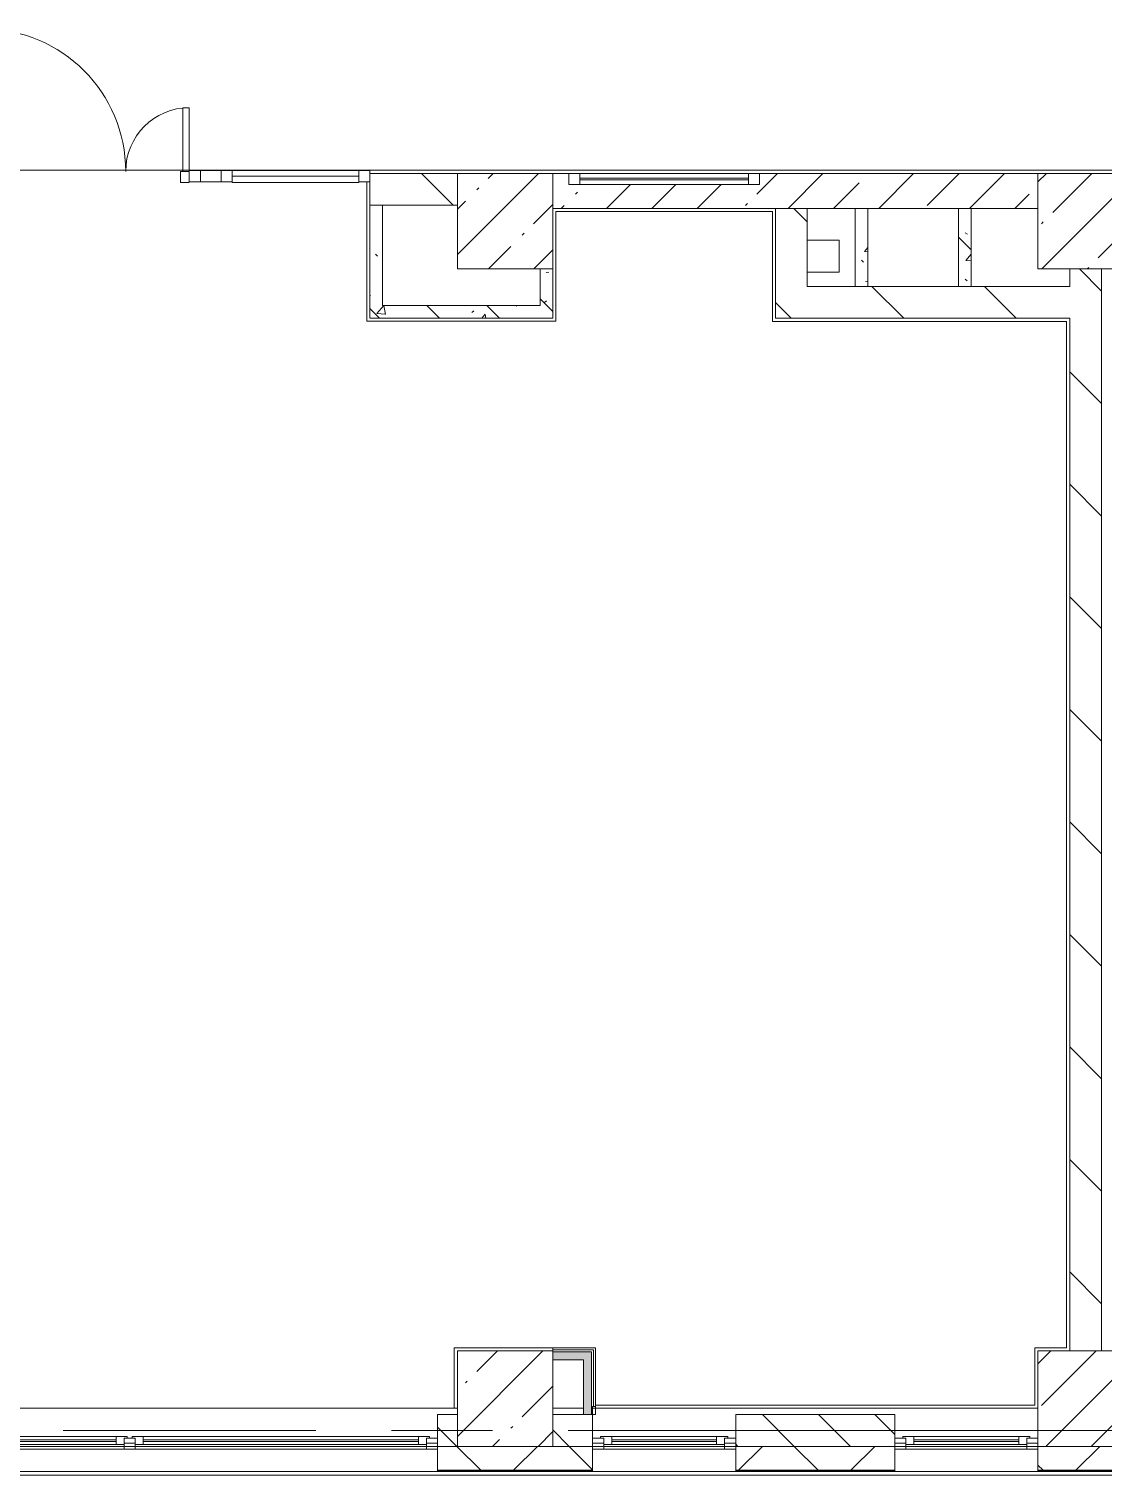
# Model space of a CAD drawing. Header units: millimetres. Extents: x 81671 to 282875, y -8553 to 29000.
# Drawn here: x 170626 to 177378, y -280 to 8808 of the extents above; entities that cross this region are included whole.
import ezdxf

# ---------------------------------------------------------------- set-up
doc = ezdxf.new("R2010")
doc.units = ezdxf.units.MM
doc.linetypes.add('Осевая', pattern=[3175, 635, -476.25, 1587.5, -476.25])
for name, color, linetype, lineweight, true_color in [('A-DETL-GENF-4', 7, 'Continuous', 5, 0xaaaaaa), ('A-DOOR-6', 7, 'Continuous', 5, 0xaaaaaa), ('A-FLOR-3', 7, 'Continuous', 5, 0xaaaaaa), ('I-WALL-3', 7, 'Continuous', 5, 0xe7e7e7), ('I-WALL-4', 7, 'Continuous', 9, 0xe7e7e7), ('I-WALL-7', 7, 'Continuous', 5, 0x787878)]:
    doc.layers.add(name, color=color, linetype=linetype, lineweight=lineweight, true_color=true_color)
for name, color, linetype, lineweight in [('A-GLAZ-3', 7, 'Continuous', 5), ('A-GLAZ-CURT-2', 7, 'Continuous', 5), ('A-GLAZ-CWMG-2', 7, 'Continuous', 5), ('A-WALL', 7, 'Continuous', 9), ('A-WALL-4', 7, 'Continuous', 5), ('I-WALL-5', 7, 'Continuous', 5), ('S-COLS-2', 7, 'Continuous', 5), ('Оси', 7, 'Continuous', 9), ('Оси-2', 7, 'Осевая', 9)]:
    doc.layers.add(name, color=color, linetype=linetype, lineweight=lineweight)
pattern_1 = [(135, (147759.1, 0), (-353.553, -353.553), [])]
pattern_2 = [(135, (147759.1, 0), (-377.171, -377.171), [533.4, -88.9, 17.78, -88.9]), (135, (147759.1, 376.94), (-377.171, -377.171), []), (50, (147759.1, 0), (637.645, -55.787), [66.675, -733.425]), (355, (147759.1, 0), (-123.35, 668.699), [53.34, -586.74]), (100.451, (147812.23, -4.65), (514.299, 612.908), [56.665, -623.315]), (46.184, (147759.1, 177.8), (948.776, -147.15), [100.012, -1100.137]), (96.636, (147838.2, 165.5), (830.91, 865.997), [84.998, -934.973]), (351.184, (147759.1, 177.8), (830.918, 865.988), [80.01, -880.11]), (21, (147848, 133.35), (530.651, -357.928), [66.675, -733.425]), (326, (147848, 133.35), (216.308, 644.658), [53.34, -586.74]), (71.451, (147892.2, 103.5), (746.96, 286.724), [56.665, -623.315]), (37.5, (147759.1, 0), (10.8105, 295.9426), [16.764, -562.864, 16.764, -578.866, -588.962]), (37.5, (147759.1, 0), (10.8105, 295.9426), [-1175.258, 16.764, -572.198]), (7.5, (147759.1, 0), (233.869, 350.6318), [16.764, -322.834, 16.764, -549.529, -224.472]), (7.5, (147759.1, 0), (233.869, 350.6318), [-905.891, 16.764, -207.708]), (327.5, (147560.85, 0), (474.5678, -20.0513), [16.764, -205.486, 16.764, -676.656, -920.115]), (327.5, (147560.85, 0), (474.5678, -20.0513), [-915.67, 16.764, -903.351]), (317.5, (147471.95, 0), (518.452, 88.9934), [16.764, -272.161, 16.764, -443.738, -653.415]), (317.5, (147471.95, 0), (518.452, 88.9934), [-749.427, 16.764, -636.651])]

# ---------------------------------------------------------------- blocks, each defined once
blk = doc.blocks.new('BSC_Колонна _Прямоугольная - 600х600-23286269-1_4_3_птичка')
at = {"layer": 'S-COLS-2'}
h = blk.add_hatch(dxfattribs=at)
h.set_pattern_fill('FP_99', color=256, style=0, pattern_type=2)
h.set_pattern_definition([(45, (-29509.74, -7600), (-285.123, 285.123), []), (45, (-29224.6, -7600), (-285.123, 285.123), [504.031, -100.806, 16.764, -84.042])])
h.paths.add_polyline_path([(119, -300), (300, -300), (300, 300), (-300, 300), (-300, -300), (100, -300)])
for p, q in [((300, 300), (-300, 300)), ((-300, 300), (-300, -300)), ((300, -300), (300, 300)), ((-300, -300), (300, -300))]:
    blk.add_line(p, q, dxfattribs=at)
blk = doc.blocks.new('BSC_Колонна _Прямоугольная - 600х600-V51-1_4_3_птичка')
at = {"layer": 'S-COLS-2'}
h = blk.add_hatch(dxfattribs=at)
h.set_pattern_fill('FP_105', color=256, style=0, pattern_type=2)
h.set_pattern_definition([(45, (-25860, -200), (-285.123, 285.123), []), (45, (-25574.88, -200), (-285.123, 285.123), [504.031, -100.806, 16.764, -84.042])])
h.paths.add_polyline_path([(300, -300), (300, 300), (-300, 300), (-300, -300)])
for p, q in [((300, 300), (-300, 300)), ((-300, 300), (-300, -300)), ((300, -300), (300, 300)), ((-300, -300), (300, -300))]:
    blk.add_line(p, q, dxfattribs=at)
blk = doc.blocks.new('BSC_Колонна _Прямоугольная - 600х600-V52-1_4_3_птичка')
at = {"layer": 'S-COLS-2'}
h = blk.add_hatch(dxfattribs=at)
h.set_pattern_fill('FP_106', color=256, style=0, pattern_type=2)
h.set_pattern_definition([(45, (-29509.74, -200), (-285.123, 285.123), []), (45, (-29224.6, -200), (-285.123, 285.123), [504.031, -100.806, 16.764, -84.042])])
h.paths.add_polyline_path([(300, -300), (300, 300), (-300, 300), (-300, -300), (-34.2, -300)])
for p, q in [((300, 300), (-300, 300)), ((-300, 300), (-300, -300)), ((300, -300), (300, 300)), ((-300, -300), (300, -300))]:
    blk.add_line(p, q, dxfattribs=at)
blk = doc.blocks.new('BSC_Колонна _Прямоугольная - 600х600-V64-1_4_3_птичка')
at = {"layer": 'S-COLS-2'}
h = blk.add_hatch(dxfattribs=at)
h.set_pattern_fill('FP_122', color=256, style=0, pattern_type=2)
h.set_pattern_definition([(45, (-25860, -7600), (-285.123, 285.123), []), (45, (-25574.88, -7600), (-285.123, 285.123), [504.031, -100.806, 16.764, -84.042])])
h.paths.add_polyline_path([(300, -300), (300, 300), (-300, 300), (-300, -300), (-110.8, -300)])
for p, q in [((300, 300), (-300, 300)), ((-300, 300), (-300, -300)), ((300, -300), (300, 300)), ((-300, -300), (300, -300))]:
    blk.add_line(p, q, dxfattribs=at)
blk = doc.blocks.new('120_Окно_СКБ_2Ст - 120_Окно_СКБ_2Ст 2800х2500_створка_-22445922-1_4_3_птичка')
at = {"layer": 'A-GLAZ-3'}
for p, q in [((-1400, -127), (-1400, -57)), ((-1400, -57), (-1330, -57)), ((1400, -57), (-1400, -57)), ((-1330, -57), (-1330, -127)), ((500, -87), (-1330, -87)), ((-1330, -87), (-1330, -127)), ((-1280, -137), (-1280, -87)), ((450, -137), (450, -87)), ((500, -127), (500, -57)), ((500, -57), (570, -57)), ((500, -127), (500, -87)), ((570, -57), (570, -127)), ((1330, -87), (570, -87)), ((570, -87), (570, -127)), ((620, -137), (620, -87)), ((1280, -137), (1280, -87)), ((1330, -127), (1330, -57)), ((1330, -57), (1400, -57)), ((1330, -127), (1330, -87)), ((1400, -57), (1400, -127)), ((-1330, -127), (-1400, -127)), ((-1400, -127), (-1350, -127)), ((-1330, -127), (-1350, -127)), ((-1350, -127), (-1350, -137)), ((-1350, -137), (520, -137)), ((520, -137), (-1350, -137)), ((-1280, -107), (450, -107)), ((450, -117), (-1280, -117)), ((570, -127), (500, -127)), ((520, -127), (500, -127)), ((520, -127), (550, -127)), ((520, -137), (520, -127)), ((570, -127), (550, -127)), ((550, -127), (550, -137)), ((550, -137), (1350, -137)), ((1350, -137), (550, -137)), ((620, -107), (1280, -107)), ((1280, -117), (620, -117)), ((1400, -127), (1330, -127)), ((1350, -127), (1330, -127)), ((1350, -127), (1400, -127)), ((1350, -137), (1350, -127))]:
    blk.add_line(p, q, dxfattribs=at)
blk = doc.blocks.new('120_Окно_СКБ_1Ст - 120_Окно_СКБ_1Ст 900х2500_h_-V160-1_4_3_птичка')
at = {"layer": 'A-GLAZ-3'}
for p, q in [((-450, -127), (-450, -57)), ((-450, -57), (-380, -57)), ((450, -57), (-450, -57)), ((-380, -57), (-380, -127)), ((380, -87), (-380, -87)), ((-380, -87), (-380, -127)), ((-330, -137), (-330, -87)), ((330, -137), (330, -87)), ((380, -127), (380, -57)), ((380, -57), (450, -57)), ((380, -127), (380, -87)), ((450, -57), (450, -127)), ((-380, -127), (-450, -127)), ((-450, -127), (-400, -127)), ((-380, -127), (-400, -127)), ((-400, -127), (-400, -137)), ((-400, -137), (400, -137)), ((400, -137), (-400, -137)), ((-330, -107), (330, -107)), ((330, -117), (-330, -117)), ((450, -127), (380, -127)), ((400, -127), (380, -127)), ((400, -127), (450, -127)), ((400, -137), (400, -127))]:
    blk.add_line(p, q, dxfattribs=at)
blk = doc.blocks.new('Прямоугольный импост - 50 x 70 мм-31700031-1_4_3_птичка')
at = {"layer": 'A-GLAZ-CWMG-2'}
for p, q in [((-70, 35), (0, 35)), ((-70, -35), (-70, 35)), ((0, 35), (0, -35)), ((0, -35), (-70, -35))]:
    blk.add_line(p, q, dxfattribs=at)
blk = doc.blocks.new('Дверь_Витражная_остекление_ - ДВН_ДАО_Главный вход_1200 в свету-31742133-1_4_3_птичка')
at = {"layer": 'A-DETL-GENF-4'}
for p, q in [((-607.5, 925), (-647.5, 925)), ((-647.5, 925), (-647.5, 35)), ((-607.5, 30), (-607.5, 925)), ((647.5, 430), (607.5, 430)), ((607.5, 430), (607.5, 30)), ((647.5, 35), (647.5, 430)), ((-647.5, 30), (-607.5, 30)), ((-592.5, 30), (-647.5, 30)), ((-592.5, -40), (-592.5, 30)), ((592.5, -40), (592.5, 30)), ((592.5, 30), (647.5, 30)), ((607.5, 30), (647.5, 30)), ((-647.5, -40), (-592.5, -40)), ((647.5, -40), (592.5, -40))]:
    blk.add_line(p, q, dxfattribs=at)
at = {"layer": 'A-DOOR-6'}
for p, q in [((-647.5, 925), (-647.5, 35)), ((647.5, 430), (647.5, 35))]:
    blk.add_line(p, q, dxfattribs=at)
for centre, radius, start, end in [((-647.5, 30), 895, 360, 90), ((647.5, 30), 400, 90, 180)]:
    blk.add_arc(centre, radius, start, end, dxfattribs=at)
blk = doc.blocks.new('Системная панель - Стемалит - 40мм-31720939-1_4_3_птичка')
at = {"layer": 'A-GLAZ-CURT-2'}
for p, q in [((65, 35), (-65, 35)), ((-65, 35), (-65, -35)), ((65, -35), (65, 35)), ((-65, -35), (65, -35))]:
    blk.add_line(p, q, dxfattribs=at)
blk = doc.blocks.new('Прямоугольный импост - 50 x 70 мм-31687886-1_4_3_птичка')
at = {"layer": 'A-GLAZ-CWMG-2'}
for p, q in [((-35, 35), (35, 35)), ((-35, -35), (-35, 35)), ((35, 35), (35, -35)), ((35, -35), (-35, -35))]:
    blk.add_line(p, q, dxfattribs=at)
blk = doc.blocks.new('Системная панель - Стекло - 40мм-31720953-1_4_3_птичка')
at = {"layer": 'A-GLAZ-CURT-2'}
for p, q in [((397.5, 0), (-397.5, 0)), ((-397.5, 0), (-397.5, -40)), ((397.5, -40), (397.5, 0)), ((-397.5, -40), (397.5, -40))]:
    blk.add_line(p, q, dxfattribs=at)
blk = doc.blocks.new('Прямоугольный импост - 50 x 70 мм-31702100-1_4_3_птичка')
at = {"layer": 'A-GLAZ-CWMG-2'}
for p, q in [((-35, 35), (35, 35)), ((-35, -35), (-35, 35)), ((35, 35), (35, -35)), ((35, -35), (-35, -35))]:
    blk.add_line(p, q, dxfattribs=at)
blk = doc.blocks.new('Прямоугольный импост - 50 x 70 мм-31720914-1_4_3_птичка')
at = {"layer": 'A-GLAZ-CWMG-2'}
blk.add_line((24940, 7918), (24145, 7918), dxfattribs=at)
blk = doc.blocks.new('120_Окно_СКБ_1Ст - 120_Окно_СКБ_1Ст 400х1200 EI30-24228621-1_4_3_птичка')
at = {"layer": 'A-GLAZ-3'}
for p, q in [((-600, 40), (-600, 110)), ((-600, 110), (-530, 110)), ((600, 110), (-600, 110)), ((-530, 110), (-530, 40)), ((530, 40), (530, 110)), ((530, 110), (600, 110)), ((600, 110), (600, 40)), ((-530, 40), (-600, 40)), ((-600, 40), (600, 40)), ((530, 80), (-530, 80)), ((530, 70), (-530, 70)), ((600, 40), (530, 40))]:
    blk.add_line(p, q, dxfattribs=at)

msp = doc.modelspace()

# ---------------------------------------------------------------- hatches: boundary and pattern name
at = {"layer": 'A-WALL-4'}
h = msp.add_hatch(dxfattribs=at)
h.set_pattern_fill('FP_129', color=256, style=0, pattern_type=2)
h.set_pattern_definition([(135, (147759.1, 0), (-176.7767, -176.7767), [])])
h.paths.add_polyline_path([(154589.1, -100), (155419.1, -100), (155419.1, 100), (154589.1, 100), (154589.1, -80)])
h.paths.add_polyline_path([(159919.1, -100), (159919.1, 100), (159769.1, 100), (159769.1, -100), (159899.1, -100)])
h.paths.add_polyline_path([(167795.4, -100), (168469.1, -100), (168469.1, 100), (167119.1, 100), (167119.1, -100)])
h.paths.add_polyline_path([(176068.8, -100), (176068.8, 100), (175069.1, 100), (175069.1, -100), (175137, -100)])
h.paths.add_polyline_path([(157669.1, -100), (157669.1, 100), (156918.8, 100), (156918.8, -100), (157307.3, -100)])
h.paths.add_polyline_path([(162619.1, -100), (163369.1, -100), (163369.1, 100), (162619.1, 100), (162619.1, -80)])
h.paths.add_polyline_path([(174169.1, -100), (174169.1, 100), (173919.1, 100), (173919.1, -100), (174088.2, -100)])
h.paths.add_polyline_path([(164419.1, -100), (164419.1, 100), (164269.1, 100), (164269.1, -100)])
h.paths.add_polyline_path([(169669.1, -100), (169669.1, 100), (169369.1, 100), (169369.1, -100)])
h.paths.add_polyline_path([(173194.1, -100), (173319.1, -100), (173319.1, 100), (173194.1, 100), (173194.1, -80)])
h.paths.add_polyline_path([(170394.1, -100), (170394.1, 100), (170269.1, 100), (170269.1, -100)])
h = msp.add_hatch(dxfattribs=at)
h.set_pattern_fill('FP_118', color=256, style=0, pattern_type=2)
h.set_pattern_definition([(45, (147759.1, 0), (-353.5534, 353.5534), []), (135, (147759.1, 0), (-353.5534, -353.5534), [])])
h.paths.add_polyline_path([(223452.9, -250), (223459.1, -250), (223459.1, -100), (221739.1, -100), (221739.1, -250), (223451.2, -250)])
h.paths.add_polyline_path([(214819.1, -250), (218419.1, -250), (218419.1, -100), (214819.1, -100), (214819.1, -113)])
h.paths.add_polyline_path([(219319.1, -250), (220039.1, -250), (220039.1, -100), (219319.1, -101.8), (219319.1, -118)])
h.paths.add_polyline_path([(213919.1, -250), (213919.1, -100), (212919.1, -100), (212919.1, -250)])
h.paths.add_polyline_path([(204169.1, -250), (204919.1, -250), (204919.1, -100), (204169.1, -100), (204169.1, -139.5)])
h.paths.add_polyline_path([(212019.1, -250), (212019.1, -100), (211469.1, -100), (211469.1, -250), (211845.1, -250)])
h.paths.add_polyline_path([(209369.1, -250), (209369.1, -100), (208669.1, -100), (208669.1, -250), (208698.7, -250)])
h.paths.add_polyline_path([(207019.1, -250), (207769.1, -250), (207769.1, -100), (207019.1, -100), (207019.1, -132.4)])
h.paths.add_polyline_path([(200308.3, -250), (201069.1, -250), (201069.1, -100), (199630.6, -100), (199630.6, -250)])
h.paths.add_polyline_path([(196819.1, -250), (197530.6, -250), (197530.6, -100), (196819.1, -100), (196819.1, -157.7)])
h.paths.add_polyline_path([(190496.6, -250), (192069.1, -250), (192069.1, -100), (190496.6, -100), (190496.6, -173.5)])
h.paths.add_polyline_path([(195919.1, -250), (195919.1, -100), (195169.1, -100), (195169.1, -250)])
h.paths.add_polyline_path([(184576.2, -250), (184849.1, -250), (184849.1, -100), (183729.1, -100), (183729.1, -250)])
h.paths.add_polyline_path([(186673.8, -250), (186799.1, -250), (186799.1, -100), (185749.1, -100), (185749.1, -250)])
h.paths.add_polyline_path([(187722.6, -250), (188396.6, -250), (188396.6, -100), (187699.1, -100), (187699.1, -250)])
h.paths.add_polyline_path([(181629.1, -250), (181629.1, -100), (180769.1, -100), (180769.1, -250)])
h.paths.add_polyline_path([(177969.1, -250), (177969.1, -100), (176968.8, -100), (176968.8, -250), (177234.6, -250)])
h.paths.add_polyline_path([(175069.1, -250), (176068.8, -250), (176068.8, -100), (175069.1, -100), (175069.1, -211.8)])
h.paths.add_polyline_path([(163369.1, -250), (163369.1, -100), (162619.1, -100), (162619.1, -250)])
h.paths.add_polyline_path([(174169.1, -250), (174169.1, -100), (173194.1, -100), (173194.1, -250), (174088.2, -250)])
h.paths.add_polyline_path([(164269.1, -250), (165019.1, -250), (165019.1, -100), (164269.1, -100), (164269.1, -238.7)])
h.paths.add_polyline_path([(170394.1, -250), (170394.1, -100), (169369.1, -100), (169369.1, -250), (169893, -250)])
h.paths.add_polyline_path([(168469.1, -250), (168469.1, -100), (167119.1, -100), (167119.1, -250), (167795.4, -250)])
h.paths.add_polyline_path([(157669.1, -250), (157669.1, -100), (156918.8, -100), (156918.8, -250), (157307.3, -250)])
h.paths.add_polyline_path([(159769.1, -250), (160519.1, -248), (160519.1, -100), (159769.1, -100), (159769.1, -249.9)])
h.paths.add_polyline_path([(155419.1, -250), (156018.8, -250), (156018.8, -100), (154589.1, -100), (154589.1, -250), (155209.7, -250)])
h.paths.add_polyline_path([(151489.1, -250), (151489.1, -100), (147499.1, -100), (147499.1, -250), (151269.1, -250)])
at = {"layer": 'I-WALL-3'}
msp.add_hatch(color=256, dxfattribs=at).paths.add_polyline_path([(173939.1, 445), (174112.6, 445), (174112.6, 495), (173919.1, 495), (173919.1, 445)])
at = {"layer": 'I-WALL-4'}
msp.add_hatch(color=256, dxfattribs=at).paths.add_polyline_path([(174162.6, 100), (174162.6, 495), (174112.6, 495), (174112.6, 100)])
at = {"layer": 'I-WALL-5'}
h = msp.add_hatch(dxfattribs=at)
h.set_pattern_fill('FP_128', color=256, style=0, pattern_type=2)
h.set_pattern_definition(pattern_1)
h.paths.add_polyline_path([(172769.1, 7700), (173319.1, 7700), (173319.1, 7900), (172769.1, 7900), (172769.1, 7874.5)])
h = msp.add_hatch(dxfattribs=at)
h.set_pattern_fill('FP_98', color=256, style=0, pattern_type=2)
h.set_pattern_definition([(45, (147759.1, 0), (-285.123, 285.123), []), (45, (148044.2, 0), (-285.123, 285.123), [504.031, -100.806, 16.764, -84.042])])
h.paths.add_polyline_path([(175591.3, 7680), (176968.8, 7680), (176968.8, 7900), (175219.1, 7898.6), (175219.1, 7830), (174019.1, 7830), (174019.1, 7900), (173919.1, 7900), (173919.1, 7680), (175519.1, 7680)])
h = msp.add_hatch(dxfattribs=at)
h.set_pattern_fill('FP_128', color=256, style=0, pattern_type=2)
h.set_pattern_definition(pattern_1)
h.paths.add_polyline_path([(175519.1, 7190), (175518.8, 7680), (175319.1, 7680), (175319.1, 7190), (175420.7, 7190)])
h = msp.add_hatch(dxfattribs=at)
h.set_pattern_fill('FP_128', color=256, style=0, pattern_type=2)
h.set_pattern_definition(pattern_1)
h.paths.add_polyline_path([(177368.8, 500), (177368.8, 7300), (177168.8, 7300), (177168.8, 500), (177358.3, 500)])
h = msp.add_hatch(dxfattribs=at)
h.set_pattern_fill('FP_128', color=256, style=0, pattern_type=2)
h.set_pattern_definition(pattern_1)
h.paths.add_polyline_path([(177148.8, 6990), (177168.8, 6990), (177168.8, 7190), (175319.1, 7190), (175319.1, 6990), (176948.8, 6990)])
h = msp.add_hatch(dxfattribs=at)
h.set_pattern_fill('FP_216', color=256, style=0, pattern_type=2)
h.set_pattern_definition([(45, (147759.1, 0), (-530.33, 530.33), []), (135, (147759.1, 0), (-530.33, -530.33), [])])
h.paths.add_polyline_path([(174169.1, 100), (174169.1, 150), (174175.1, 150), (174175.1, 507.5), (174162.6, 507.5), (174162.6, 100)])
at = {"layer": 'I-WALL-7'}
h = msp.add_hatch(dxfattribs=at)
h.set_pattern_fill('FP_127', color=256, style=0, pattern_type=2)
h.set_pattern_definition(pattern_2)
h.paths.add_polyline_path([(172769.1, 7070), (172849.1, 7070), (172849.1, 7700), (172769.1, 7700), (172769.1, 7278.6)])
h = msp.add_hatch(dxfattribs=at)
h.set_pattern_fill('FP_127', color=256, style=0, pattern_type=2)
h.set_pattern_definition(pattern_2)
h.paths.add_polyline_path([(175899.1, 7190), (175899.1, 7680), (175819.1, 7680), (175819.1, 7190), (175854.1, 7190)])
h = msp.add_hatch(dxfattribs=at)
h.set_pattern_fill('FP_127', color=256, style=0, pattern_type=2)
h.set_pattern_definition(pattern_2)
h.paths.add_polyline_path([(176549.1, 7190), (176549.1, 7680), (176469.1, 7680), (176469.1, 7190)])
h = msp.add_hatch(dxfattribs=at)
h.set_pattern_fill('FP_127', color=256, style=0, pattern_type=2)
h.set_pattern_definition(pattern_2)
h.paths.add_polyline_path([(173919.1, 6990), (173919.1, 7300), (173839.1, 7296.7), (173839.1, 6990)])
h = msp.add_hatch(dxfattribs=at)
h.set_pattern_fill('FP_127', color=256, style=0, pattern_type=2)
h.set_pattern_definition(pattern_2)
h.paths.add_polyline_path([(173299.1, 6990), (173839.1, 6990), (173839.1, 7070), (172769.1, 7070), (172769.1, 6990)])

# ---------------------------------------------------------------- linework, layer by layer
at = {"layer": 'A-FLOR-3'}
for p, q in [((167969.4, 7920), (177969.1, 7920)), ((172749.1, 6971), (172749.1, 7848)), ((175299.1, 7660), (173939.1, 7660)), ((173939.1, 7660), (173939.1, 6971)), ((175299.1, 6970), (175299.1, 7660)), ((175519.1, 7480), (175718.8, 7480)), ((175718.8, 7480), (175718.8, 7280)), ((175718.8, 7280), (175519.1, 7280)), ((173939.1, 6971), (172749.1, 6971)), ((177148.8, 6970), (175299.1, 6970)), ((177148.8, 520), (177148.8, 6970)), ((173299.1, 140), (173299.1, 520)), ((173299.1, 520), (173919.1, 520)), ((176948.8, 160), (176948.8, 520)), ((176948.8, 520), (177148.8, 520)), ((174187.6, 160), (176948.8, 160))]:
    msp.add_line(p, q, dxfattribs=at)
at = {"layer": 'A-WALL'}
for p, q in [((172849.1, 7700), (172769.1, 7700)), ((175519.1, 7680), (175319.1, 7680)), ((175899.1, 7680), (175819.1, 7680)), ((176549.1, 7680), (176469.1, 7680)), ((175819.1, 7190), (175899.1, 7190)), ((176469.1, 7190), (176549.1, 7190)), ((174175.1, 507.5), (173919.1, 507.5)), ((174162.6, 495), (173919.1, 495)), ((174162.6, 100), (174162.6, 495)), ((174175.1, 150), (174175.1, 507.5)), ((173319.1, -100), (173194.1, -100)), ((174169.1, -100), (173919.1, -100)), ((176068.8, -100), (175069.1, -100)), ((173194.1, -250), (174169.1, -250)), ((173194.1, -253), (174169.1, -253)), ((175069.1, -250), (176068.8, -250)), ((175069.1, -253), (176068.8, -253)), ((176968.8, -250), (177969.1, -250)), ((176968.8, -253), (177969.1, -253))]:
    msp.add_line(p, q, dxfattribs=at)
at = {"layer": 'A-WALL-4'}
for p, q in [((173319.1, 100), (173194.1, 100)), ((173194.1, 100), (173194.1, -258)), ((174112.6, 100), (173919.1, 100)), ((174169.1, -258), (174169.1, 100)), ((176068.8, 100), (175069.1, 100)), ((175069.1, 100), (175069.1, -258)), ((176068.8, -258), (176068.8, 100)), ((170394.1, -100), (173194.1, -100)), ((174169.1, -100), (175069.1, -100)), ((176068.8, -100), (176968.8, -100)), ((176968.8, -100), (176968.8, -258)), ((160519.1, -258), (174169.1, -258)), ((174169.1, -258), (197530.6, -258)), ((220039.1, -280), (147469.1, -280))]:
    msp.add_line(p, q, dxfattribs=at)
at = {"layer": 'I-WALL-5'}
for p, q in [((173319.1, 7900), (172769.1, 7900)), ((172769.1, 7900), (172769.1, 6990)), ((174019.1, 7900), (173919.1, 7900)), ((176968.8, 7900), (175219.1, 7900)), ((172849.1, 7700), (173319.1, 7700)), ((172849.1, 7070), (172849.1, 7700)), ((173919.1, 7680), (175319.1, 7680)), ((175319.1, 7680), (175319.1, 6990)), ((175519.1, 7680), (175819.1, 7680)), ((175519.1, 7190), (175519.1, 7680)), ((175819.1, 7680), (175819.1, 7190)), ((175899.1, 7190), (175899.1, 7680)), ((175899.1, 7680), (176469.1, 7680)), ((176469.1, 7680), (176469.1, 7190)), ((176549.1, 7680), (176968.8, 7680)), ((176549.1, 7190), (176549.1, 7680)), ((173839.1, 7300), (173839.1, 7070)), ((173919.1, 6990), (173919.1, 7300)), ((177168.8, 7300), (177168.8, 7190)), ((177368.8, 500), (177368.8, 7300)), ((175819.1, 7190), (175519.1, 7190)), ((176469.1, 7190), (175899.1, 7190)), ((177168.8, 7190), (176549.1, 7190)), ((173839.1, 7070), (172849.1, 7070)), ((172769.1, 6990), (173919.1, 6990)), ((175319.1, 6990), (177168.8, 6990)), ((177168.8, 6990), (177168.8, 500)), ((174187.6, 520), (173919.1, 520)), ((173919.1, 520), (173919.1, 500)), ((174187.6, 100), (174187.6, 520)), ((173919.1, 445), (174112.6, 445)), ((174112.6, 445), (174112.6, 100)), ((170393.1, 140), (173319.1, 140)), ((173919.1, 140), (174112.6, 140)), ((174112.6, 100), (174187.6, 100)), ((174169.1, 100), (174169.1, 150)), ((174169.1, 150), (174187.6, 150)), ((174169.1, 140), (176968.8, 140)), ((171294.1, -80), (171224.1, -80)), ((173194.1, -80), (173124.1, -80)), ((174239.1, -80), (174169.1, -80)), ((175069.1, -80), (174999.1, -80)), ((176138.8, -80), (176068.8, -80)), ((176968.8, -80), (176898.8, -80))]:
    msp.add_line(p, q, dxfattribs=at)
at = {"layer": 'Оси'}
msp.add_line((174019.1, 0), (186519.1, 0), dxfattribs=at)
at = {"layer": 'Оси-2'}
msp.add_line((157030.3, 0), (174019.1, 0), dxfattribs=at)

# ---------------------------------------------------------------- block references
at = {"layer": 'A-DOOR-6'}
msp.add_blockref('Дверь_Витражная_остекление_ - ДВН_ДАО_Главный вход_1200 в свету-31742133-1_4_3_птичка', (170986.6, 7883), dxfattribs=at)
at = {"layer": 'A-GLAZ-3'}
msp.add_blockref('120_Окно_СКБ_1Ст - 120_Окно_СКБ_1Ст 400х1200 EI30-24228621-1_4_3_птичка', (174619.1, 7790), dxfattribs=at)
at = {"layer": 'A-GLAZ-3', "rotation": 180}
for name, p in [('120_Окно_СКБ_2Ст - 120_Окно_СКБ_2Ст 2800х2500_створка_-22445922-1_4_3_птичка', (171794.1, -175)), ('120_Окно_СКБ_1Ст - 120_Окно_СКБ_1Ст 900х2500_h_-V160-1_4_3_птичка', (174619.1, -175)), ('120_Окно_СКБ_1Ст - 120_Окно_СКБ_1Ст 900х2500_h_-V160-1_4_3_птичка', (176518.8, -175))]:
    msp.add_blockref(name, p, dxfattribs=at)
at = {"layer": 'A-GLAZ-CURT-2'}
for name, p in [('Системная панель - Стемалит - 40мм-31720939-1_4_3_птичка', (171769.1, 7883)), ('Системная панель - Стекло - 40мм-31720953-1_4_3_птичка', (172301.6, 7883))]:
    msp.add_blockref(name, p, dxfattribs=at)
at = {"layer": 'A-GLAZ-CWMG-2', "extrusion": (0, 0, -1), "rotation": 180}
for name, p in [('Прямоугольный импост - 50 x 70 мм-31687886-1_4_3_птичка', (-171669.1, 7883)), ('Прямоугольный импост - 50 x 70 мм-31702100-1_4_3_птичка', (-171869.1, 7883)), ('Прямоугольный импост - 50 x 70 мм-31700031-1_4_3_птичка', (-172769.1, 7883))]:
    msp.add_blockref(name, p, dxfattribs=at)
at = {"layer": 'A-GLAZ-CWMG-2'}
msp.add_blockref('Прямоугольный импост - 50 x 70 мм-31720914-1_4_3_птичка', (147759.1, 0), dxfattribs=at)
at = {"layer": 'S-COLS-2'}
for name, p in [('BSC_Колонна _Прямоугольная - 600х600-V64-1_4_3_птичка', (173619.1, 7600)), ('BSC_Колонна _Прямоугольная - 600х600-23286269-1_4_3_птичка', (177268.8, 7600)), ('BSC_Колонна _Прямоугольная - 600х600-V51-1_4_3_птичка', (173619.1, 200)), ('BSC_Колонна _Прямоугольная - 600х600-V52-1_4_3_птичка', (177268.8, 200))]:
    msp.add_blockref(name, p, dxfattribs=at)

doc.saveas('drawing.dxf')
